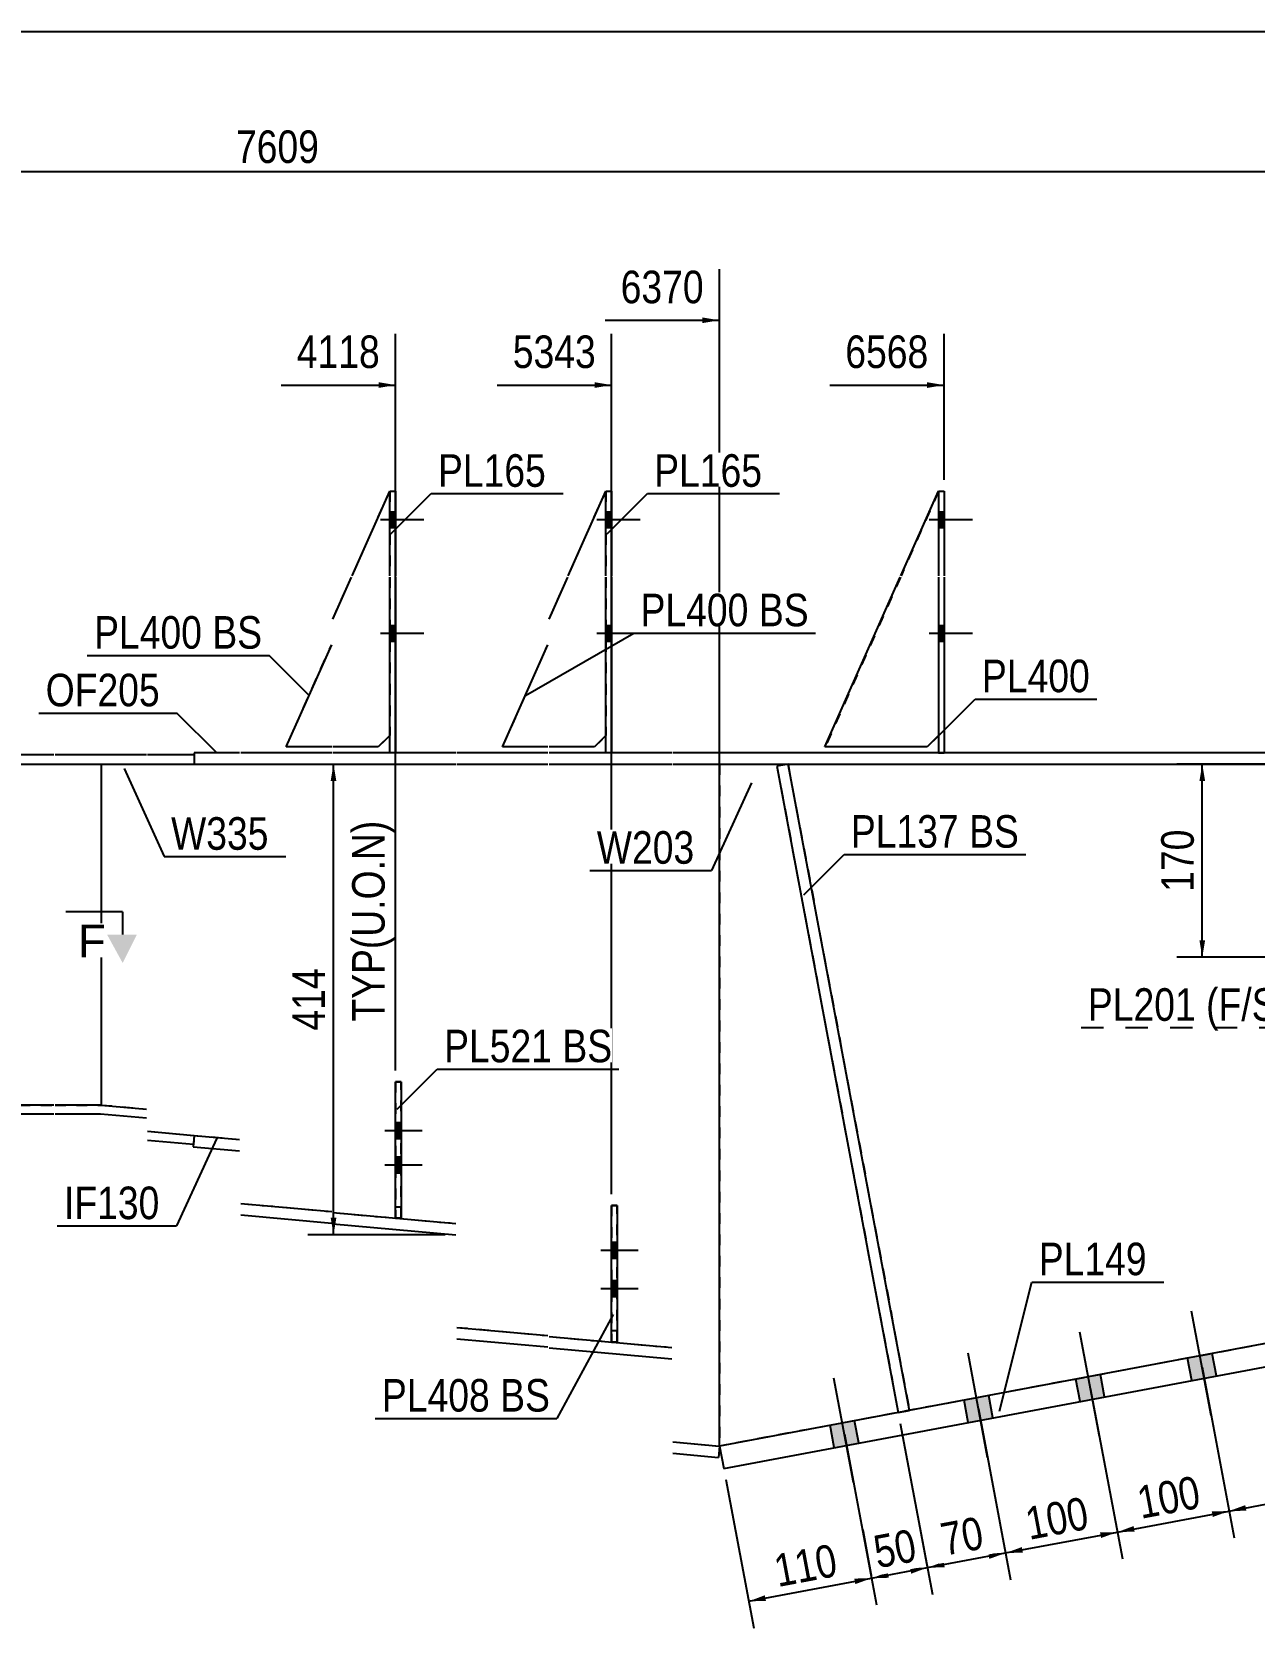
# Model space of a CAD drawing. Header units: millimetres. Extents: x -37 to 366, y -198 to 79.
# Drawn here: x 135.2 to 242.7, y -61 to 79.4 of the extents above; entities that cross this region are included whole.
import ezdxf

# ---------------------------------------------------------------- set-up
doc = ezdxf.new("R2010")
doc.units = ezdxf.units.MM
doc.linetypes.add('DXK_LINE_DOT1', pattern=[1.8814, 0.9407, -0.9407])
doc.linetypes.add('DXK_LINE_DOT2', pattern=[3.9198, 1.9599, -1.9599])
doc.styles.add('Arial', font='ARIAL.TTF', dxfattribs={"height": 0.2})
doc.styles.add('Arial Narrow', font='ARIALN.TTF', dxfattribs={"height": 0.2})

# ---------------------------------------------------------------- blocks, each defined once
blk = doc.blocks.new('Unknown-627304278-1201')
at = {"color": 5, "linetype": 'Continuous'}
blk.add_line((365.52, 79.41), (-34.48, 79.41), dxfattribs=at)
blk = doc.blocks.new('Part-627304278-1640 - 1575')
at = {"color": 7, "linetype": 'DXK_LINE_DOT1'}
for p, q in [((167.15, -12.95), (167.15, -24.95)), ((167.65, -12.95), (167.15, -12.95)), ((167.65, -24.95), (167.65, -12.95)), ((167.15, -23.95), (167.65, -23.95)), ((167.15, -24.95), (167.65, -24.95))]:
    blk.add_line(p, q, dxfattribs=at)
blk = doc.blocks.new('Part-627304278-1706 - 1575')
at = {"color": 7, "linetype": 'DXK_LINE_DOT1'}
for p, q in [((186.15, -23.85), (186.15, -35.85)), ((186.65, -23.85), (186.15, -23.85)), ((186.65, -35.85), (186.65, -23.85)), ((186.15, -34.85), (186.65, -34.85)), ((186.15, -35.85), (186.65, -35.85))]:
    blk.add_line(p, q, dxfattribs=at)
blk = doc.blocks.new('Part-627304278-1618 - 1575')
at = {"color": 7, "linetype": 'DXK_LINE_DOT1'}
for p, q in [((182.34, 31.55), (185.65, 39)), ((185.65, 39), (185.65, 31.55)), ((180.65, 27.75), (182.3, 31.45)), ((185.65, 31.45), (185.65, 17.5)), ((176.55, 16.5), (180.55, 25.5)), ((185.65, 17.5), (184.65, 16.5)), ((180.55, 16.5), (176.55, 16.5)), ((184.65, 16.5), (180.65, 16.5))]:
    blk.add_line(p, q, dxfattribs=at)
blk = doc.blocks.new('Part-627304278-1662 - 1575')
at = {"color": 2, "linetype": 'Continuous'}
for p, q in [((167.15, -24.95), (167.15, -12.95)), ((167.15, -12.95), (167.65, -12.95)), ((167.65, -12.95), (167.65, -24.95)), ((167.65, -24.95), (167.15, -24.95))]:
    blk.add_line(p, q, dxfattribs=at)
blk = doc.blocks.new('Part-627304278-1684 - 1575')
at = {"color": 2, "linetype": 'Continuous'}
for p, q in [((163.32, 31.55), (166.63, 39)), ((161.63, 27.75), (163.27, 31.45)), ((157.53, 16.5), (161.53, 25.5)), ((166.63, 17.5), (165.63, 16.5)), ((161.53, 16.5), (157.53, 16.5)), ((165.63, 16.5), (161.63, 16.5))]:
    blk.add_line(p, q, dxfattribs=at)
at = {"color": 7, "linetype": 'DXK_LINE_DOT1'}
for p, q in [((166.63, 39), (166.63, 31.55)), ((166.63, 31.45), (166.63, 17.5))]:
    blk.add_line(p, q, dxfattribs=at)
blk = doc.blocks.new('Bolt-627304278-2189 - 1575')
at = {"color": 3, "linetype": 'DXK_LINE_DOT2'}
for p, q in [((185.2, -27.76), (188.5, -27.76)), ((186.15, -27.06), (186.65, -27.06)), ((186.15, -28.46), (186.65, -28.46)), ((186.15, -30.45), (186.65, -30.45)), ((185.2, -31.15), (188.5, -31.15)), ((186.15, -31.85), (186.65, -31.85))]:
    blk.add_line(p, q, dxfattribs=at)
blk = doc.blocks.new('Part-627304278-1751 - 1575')
at = {"color": 7, "linetype": 'DXK_LINE_DOT1'}
for p, q in [((214.92, 39), (211.61, 31.55)), ((214.92, 39), (214.92, 31.55)), ((211.57, 31.45), (204.92, 16.5)), ((214.92, 31.45), (214.92, 17.5)), ((214.92, 17.5), (214.9, 17.48)), ((213.9, 16.5), (204.92, 16.5))]:
    blk.add_line(p, q, dxfattribs=at)
at = {"color": 2, "linetype": 'Continuous'}
for p, q in [((214.9, 17.48), (213.92, 16.5)), ((213.92, 16.5), (213.9, 16.5))]:
    blk.add_line(p, q, dxfattribs=at)
blk = doc.blocks.new('Part-627304278-1783 - 1575')
at = {"color": 2, "linetype": 'Continuous'}
for p, q in [((186.15, -35.85), (186.15, -23.85)), ((186.15, -23.85), (186.65, -23.85)), ((186.65, -23.85), (186.65, -35.85)), ((186.65, -35.85), (186.15, -35.85))]:
    blk.add_line(p, q, dxfattribs=at)
blk = doc.blocks.new('Part-627304278-1896 - 1575')
at = {"color": 2, "linetype": 'Continuous'}
blk.add_line((195.64, -45), (195.64, 15), dxfattribs=at)
at = {"color": 7, "linetype": 'DXK_LINE_DOT1'}
for p, q in [((195.64, 15), (266.49, 15)), ((266.59, 15), (290.5, 15)), ((290.5, 15), (298.06, -25.25)), ((298.06, -25.25), (266.59, -31.16)), ((266.49, -31.7), (195.64, -45))]:
    blk.add_line(p, q, dxfattribs=at)
blk = doc.blocks.new('Part-627304278-1793 - 1575')
at = {"color": 2, "linetype": 'Continuous'}
for p, q in [((182.34, 31.55), (185.65, 39)), ((180.65, 27.75), (182.3, 31.45)), ((176.55, 16.5), (180.55, 25.5)), ((185.65, 17.5), (184.65, 16.5)), ((180.55, 16.5), (176.55, 16.5)), ((184.65, 16.5), (180.65, 16.5))]:
    blk.add_line(p, q, dxfattribs=at)
blk = doc.blocks.new('Part-627304278-1803 - 1575')
at = {"color": 2, "linetype": 'Continuous'}
for p, q in [((5.5, 15.8), (0, 15.8)), ((13.6, 15.8), (5.6, 15.8)), ((21.7, 15.8), (13.7, 15.8)), ((26.8, 15.8), (21.8, 15.8)), ((32.35, 15.8), (27.3, 15.8)), ((40.45, 15.8), (32.45, 15.8)), ((45.55, 15.8), (40.55, 15.8)), ((69.15, 15.8), (46.05, 15.8)), ((95.25, 15.8), (69.25, 15.8)), ((118.35, 15.8), (95.35, 15.8)), ((126.45, 15.8), (118.45, 15.8)), ((131.55, 15.8), (126.55, 15.8)), ((137.1, 15.8), (132.05, 15.8)), ((145.24, 15.8), (137.2, 15.8)), ((149.43, 15.8), (145.34, 15.8)), ((149.43, 15.8), (149.43, 15)), ((0, 15), (5.5, 15)), ((5.6, 15), (13.6, 15)), ((13.7, 15), (21.7, 15)), ((21.8, 15), (32.35, 15)), ((32.45, 15), (40.45, 15)), ((40.55, 15), (69.15, 15)), ((69.25, 15), (95.25, 15)), ((95.35, 15), (118.35, 15)), ((118.45, 15), (126.45, 15)), ((126.55, 15), (137.1, 15)), ((137.2, 15), (145.24, 15)), ((145.34, 15), (149.43, 15))]:
    blk.add_line(p, q, dxfattribs=at)
at = {"color": 7, "linetype": 'DXK_LINE_DOT1'}
for p, q in [((0, 15.8), (0, 15)), ((27.3, 15.8), (26.8, 15.8)), ((46.05, 15.8), (45.55, 15.8)), ((132.05, 15.8), (131.55, 15.8))]:
    blk.add_line(p, q, dxfattribs=at)
blk = doc.blocks.new('Part-627304278-1808 - 1575')
at = {"color": 2, "linetype": 'Continuous'}
for p, q in [((5.5, -15), (0, -15)), ((13.6, -15), (5.6, -15)), ((21.7, -15), (13.7, -15)), ((32.35, -15), (21.8, -15)), ((40.45, -15), (32.45, -15)), ((46.08, -15), (40.55, -15)), ((69.15, -15), (46.58, -15)), ((95.25, -15), (69.25, -15)), ((118.35, -15), (95.35, -15)), ((126.45, -15), (118.45, -15)), ((137.1, -15), (126.55, -15)), ((141.24, -15), (137.2, -15)), ((141.24, -15), (145.24, -15.36)), ((5.5, -15.8), (0, -15.8)), ((13.6, -15.8), (5.6, -15.8)), ((21.7, -15.8), (13.7, -15.8)), ((32.35, -15.8), (21.8, -15.8)), ((40.45, -15.8), (32.45, -15.8)), ((69.15, -15.8), (40.55, -15.8)), ((95.25, -15.8), (69.25, -15.8)), ((118.35, -15.8), (95.35, -15.8)), ((126.45, -15.8), (118.45, -15.8)), ((137.1, -15.8), (126.55, -15.8)), ((141.2, -15.8), (137.2, -15.8)), ((145.24, -16.16), (141.2, -15.8)), ((145.34, -17.31), (149.43, -17.67)), ((149.36, -18.47), (145.34, -18.11)), ((149.43, -17.67), (149.36, -18.47))]:
    blk.add_line(p, q, dxfattribs=at)
at = {"color": 7, "linetype": 'DXK_LINE_DOT1'}
blk.add_line((0, -15.8), (0, -15), dxfattribs=at)
blk = doc.blocks.new('Part-627304278-1852 - 1575')
at = {"color": 2, "linetype": 'Continuous'}
for p, q in [((149.43, 16), (149.43, 15)), ((153.43, 16), (149.43, 16)), ((161.53, 16), (153.53, 16)), ((166.63, 16), (161.63, 16)), ((172.45, 16), (167.13, 16)), ((180.55, 16), (172.55, 16)), ((185.65, 16), (180.65, 16)), ((191.45, 16), (186.15, 16)), ((214.9, 16), (191.55, 16)), ((266.49, 16), (215.4, 16)), ((282.06, 16), (266.59, 16)), ((307.95, 16), (282.56, 16)), ((312.7, 16), (308.45, 16)), ((312.7, 16), (312.7, 15)), ((149.43, 15), (153.43, 15)), ((153.53, 15), (161.53, 15)), ((161.63, 15), (172.45, 15)), ((172.55, 15), (180.55, 15)), ((180.65, 15), (191.45, 15)), ((191.55, 15), (266.49, 15)), ((266.59, 15), (290.5, 15)), ((312.7, 15), (293.04, 15))]:
    blk.add_line(p, q, dxfattribs=at)
at = {"color": 7, "linetype": 'DXK_LINE_DOT1'}
for p, q in [((167.13, 16), (166.63, 16)), ((186.15, 16), (185.65, 16)), ((215.4, 16), (214.9, 16)), ((282.56, 16), (282.06, 16)), ((308.45, 16), (307.95, 16)), ((293.04, 15), (290.5, 15))]:
    blk.add_line(p, q, dxfattribs=at)
blk = doc.blocks.new('Part-627304278-2171 - 1575')
at = {"color": 7, "linetype": 'DXK_LINE_DOT1'}
for p, q in [((163.32, 31.55), (166.63, 39)), ((161.63, 27.75), (163.27, 31.45)), ((157.53, 16.5), (161.53, 25.5)), ((166.63, 17.5), (165.63, 16.5)), ((161.53, 16.5), (157.53, 16.5)), ((165.63, 16.5), (161.63, 16.5))]:
    blk.add_line(p, q, dxfattribs=at)
blk = doc.blocks.new('Part-627304278-2107 - 1575')
at = {"color": 2, "linetype": 'Continuous'}
for p, q in [((166.63, 31.55), (166.63, 39)), ((166.63, 39), (167.13, 39)), ((167.13, 39), (167.13, 31.55)), ((166.63, 16), (166.63, 31.45)), ((167.13, 31.45), (167.13, 16)), ((167.13, 16), (166.63, 16))]:
    blk.add_line(p, q, dxfattribs=at)
blk = doc.blocks.new('Part-627304278-1874 - 1575')
at = {"color": 2, "linetype": 'Continuous'}
blk.add_line((141.24, 15), (141.24, -15), dxfattribs=at)
at = {"color": 7, "linetype": 'DXK_LINE_DOT1'}
for p, q in [((141.24, 15), (145.24, 15)), ((145.34, 15), (153.43, 15)), ((153.53, 15), (161.53, 15)), ((161.63, 15), (172.45, 15)), ((172.55, 15), (180.55, 15)), ((180.65, 15), (191.45, 15)), ((191.55, 15), (195.64, 15)), ((195.64, 15), (195.64, -45)), ((141.24, -15), (145.24, -15.36)), ((145.34, -17.31), (153.43, -18.03)), ((153.53, -23.66), (161.53, -24.37)), ((161.63, -24.46), (172.45, -25.42)), ((172.55, -34.56), (180.55, -35.28)), ((180.65, -35.37), (191.45, -36.33)), ((191.55, -44.64), (195.64, -45))]:
    blk.add_line(p, q, dxfattribs=at)
blk = doc.blocks.new('Part-627304278-1918 - 1575')
at = {"color": 2, "linetype": 'Continuous'}
for p, q in [((149.43, -17.67), (149.34, -18.67)), ((149.43, -17.67), (153.43, -18.03)), ((149.34, -18.67), (153.43, -19.03)), ((153.53, -23.66), (161.53, -24.37)), ((153.53, -24.66), (161.53, -25.38)), ((161.63, -24.46), (172.45, -25.42)), ((161.63, -25.46), (172.45, -26.43)), ((172.55, -34.56), (180.55, -35.28)), ((172.55, -35.57), (180.55, -36.28)), ((180.65, -35.37), (191.45, -36.33)), ((180.65, -36.37), (191.45, -37.33)), ((191.55, -44.64), (195.64, -45)), ((191.55, -45.64), (195.55, -46)), ((195.64, -45), (195.55, -46))]:
    blk.add_line(p, q, dxfattribs=at)
blk = doc.blocks.new('Part-627304278-1962 - 1575')
at = {"color": 2, "linetype": 'Continuous'}
for p, q in [((201.67, 15), (200.69, 14.82)), ((200.69, 14.82), (211.37, -42.05)), ((212.35, -41.86), (201.67, 15)), ((211.37, -42.05), (212.35, -41.86))]:
    blk.add_line(p, q, dxfattribs=at)
blk = doc.blocks.new('Part-627304278-1984 - 1575')
at = {"color": 7, "linetype": 'DXK_LINE_DOT1'}
for p, q in [((201.67, 15), (200.69, 14.82)), ((200.69, 14.82), (211.37, -42.05)), ((201.67, 15), (212.35, -41.86))]:
    blk.add_line(p, q, dxfattribs=at)
blk = doc.blocks.new('Part-627304278-2087 - 1575')
at = {"color": 2, "linetype": 'Continuous'}
for p, q in [((185.65, 31.55), (185.65, 39)), ((185.65, 39), (186.15, 39)), ((186.15, 39), (186.15, 31.55)), ((185.65, 16), (185.65, 31.45)), ((186.15, 31.45), (186.15, 16)), ((186.15, 16), (185.65, 16))]:
    blk.add_line(p, q, dxfattribs=at)
blk = doc.blocks.new('Part-627304278-2028 - 1575')
at = {"color": 2, "linetype": 'Continuous'}
for p, q in [((314.77, -22.11), (266.59, -31.16)), ((315.14, -24.08), (314.77, -22.11)), ((266.59, -33.2), (315.14, -24.08)), ((266.49, -31.7), (195.64, -45)), ((196.01, -46.97), (266.49, -33.73)), ((195.64, -45), (196.01, -46.97))]:
    blk.add_line(p, q, dxfattribs=at)
blk = doc.blocks.new('Bolt-627304278-2178 - 1575')
at = {"linetype": 'Continuous'}
for points in [[(305.04, -23.94), (302.87, -24.35), (303.24, -26.31), (305.41, -25.91)], [(305.04, -23.94), (302.87, -24.35), (303.24, -26.31), (305.41, -25.91)], [(293.24, -26.15), (291.08, -26.56), (291.45, -28.53), (293.61, -28.12)], [(293.24, -26.15), (291.08, -26.56), (291.45, -28.53), (293.61, -28.12)], [(283.41, -28), (281.25, -28.41), (281.62, -30.37), (283.78, -29.97)], [(283.41, -28), (281.25, -28.41), (281.62, -30.37), (283.78, -29.97)], [(273.59, -29.85), (271.42, -30.25), (271.79, -32.22), (273.96, -31.81)], [(273.59, -29.85), (271.42, -30.25), (271.79, -32.22), (273.96, -31.81)], [(257.66, -33.35), (255.49, -33.76), (255.86, -35.73), (258.03, -35.32)], [(257.66, -33.35), (255.49, -33.76), (255.86, -35.73), (258.03, -35.32)], [(238.98, -36.86), (236.82, -37.27), (237.19, -39.23), (239.35, -38.83)], [(238.98, -36.86), (236.82, -37.27), (237.19, -39.23), (239.35, -38.83)], [(229.15, -38.71), (226.99, -39.11), (227.36, -41.08), (229.52, -40.67)], [(229.15, -38.71), (226.99, -39.11), (227.36, -41.08), (229.52, -40.67)], [(219.33, -40.55), (217.16, -40.96), (217.53, -42.92), (219.7, -42.52)], [(219.33, -40.55), (217.16, -40.96), (217.53, -42.92), (219.7, -42.52)], [(207.53, -42.77), (205.37, -43.17), (205.74, -45.14), (207.9, -44.73)], [(207.53, -42.77), (205.37, -43.17), (205.74, -45.14), (207.9, -44.73)]]:
    blk.add_hatch(color=3, dxfattribs=at).paths.add_polyline_path(points)
at = {"color": 3, "linetype": 'Continuous'}
for p, q in [((304.94, -29.39), (303.22, -20.21)), ((304.94, -29.39), (303.22, -20.21)), ((293.15, -31.61), (291.42, -22.43)), ((293.15, -31.61), (291.42, -22.43)), ((283.32, -33.45), (281.59, -24.27)), ((283.32, -33.45), (281.59, -24.27)), ((303.24, -26.31), (302.87, -24.35)), ((303.24, -26.31), (302.87, -24.35)), ((305.41, -25.91), (305.04, -23.94)), ((305.41, -25.91), (305.04, -23.94)), ((273.49, -35.3), (271.77, -26.12)), ((273.49, -35.3), (271.77, -26.12)), ((291.45, -28.53), (291.08, -26.56)), ((291.45, -28.53), (291.08, -26.56)), ((293.61, -28.12), (293.24, -26.15)), ((293.61, -28.12), (293.24, -26.15)), ((283.78, -29.97), (283.41, -28)), ((283.78, -29.97), (283.41, -28)), ((281.62, -30.37), (281.25, -28.41)), ((281.62, -30.37), (281.25, -28.41)), ((257.56, -38.8), (255.84, -29.63)), ((257.56, -38.8), (255.84, -29.63)), ((271.79, -32.22), (271.42, -30.25)), ((271.79, -32.22), (271.42, -30.25)), ((273.96, -31.81), (273.59, -29.85)), ((273.96, -31.81), (273.59, -29.85)), ((238.89, -42.31), (237.16, -33.13)), ((238.89, -42.31), (237.16, -33.13)), ((258.03, -35.32), (257.66, -33.35)), ((258.03, -35.32), (257.66, -33.35)), ((229.06, -44.16), (227.34, -34.98)), ((229.06, -44.16), (227.34, -34.98)), ((255.86, -35.73), (255.49, -33.76)), ((255.86, -35.73), (255.49, -33.76)), ((219.23, -46), (217.51, -36.82)), ((219.23, -46), (217.51, -36.82)), ((237.19, -39.23), (236.82, -37.27)), ((237.19, -39.23), (236.82, -37.27)), ((239.35, -38.83), (238.98, -36.86)), ((239.35, -38.83), (238.98, -36.86)), ((207.44, -48.22), (205.71, -39.04)), ((207.44, -48.22), (205.71, -39.04)), ((227.36, -41.08), (226.99, -39.11)), ((227.36, -41.08), (226.99, -39.11)), ((229.52, -40.67), (229.15, -38.71)), ((229.52, -40.67), (229.15, -38.71)), ((219.7, -42.52), (219.33, -40.55)), ((219.7, -42.52), (219.33, -40.55)), ((217.53, -42.92), (217.16, -40.96)), ((217.53, -42.92), (217.16, -40.96)), ((205.74, -45.14), (205.37, -43.17)), ((205.74, -45.14), (205.37, -43.17)), ((207.9, -44.73), (207.53, -42.77)), ((207.9, -44.73), (207.53, -42.77))]:
    blk.add_line(p, q, dxfattribs=at)
blk = doc.blocks.new('Part-627304278-2072 - 1575')
at = {"color": 2, "linetype": 'Continuous'}
for p, q in [((214.9, 39), (214.9, 31.55)), ((214.9, 39), (215.4, 39)), ((215.4, 39), (215.4, 31.55)), ((214.9, 31.45), (214.9, 16)), ((215.4, 31.45), (215.4, 16)), ((214.9, 16), (215.4, 16))]:
    blk.add_line(p, q, dxfattribs=at)
blk = doc.blocks.new('Part-627304278-2176 - 1575')
at = {"color": 7, "linetype": 'DXK_LINE_DOT1'}
for p, q in [((0, 15), (0, -15)), ((0, 15), (5.5, 15)), ((5.6, 15), (13.6, 15)), ((13.7, 15), (21.7, 15)), ((21.8, 15), (32.35, 15)), ((32.45, 15), (40.45, 15)), ((40.55, 15), (69.15, 15)), ((69.25, 15), (95.25, 15)), ((95.35, 15), (118.35, 15)), ((118.45, 15), (126.45, 15)), ((126.55, 15), (137.1, 15)), ((137.2, 15), (141.24, 15)), ((141.24, 15), (141.24, -15)), ((0, -15), (5.5, -15)), ((5.6, -15), (13.6, -15)), ((13.7, -15), (21.7, -15)), ((21.8, -15), (32.35, -15)), ((32.45, -15), (40.45, -15)), ((40.55, -15), (46.08, -15)), ((46.58, -15), (69.15, -15)), ((69.25, -15), (95.25, -15)), ((95.35, -15), (118.35, -15)), ((118.45, -15), (126.45, -15)), ((126.55, -15), (137.1, -15)), ((137.2, -15), (141.24, -15))]:
    blk.add_line(p, q, dxfattribs=at)
blk = doc.blocks.new('Part-627304278-2112 - 1575')
at = {"color": 2, "linetype": 'Continuous'}
for p, q in [((211.59, 31.55), (214.9, 39)), ((204.9, 16.5), (211.54, 31.45)), ((214.9, 17.5), (213.9, 16.5)), ((213.9, 16.5), (204.9, 16.5))]:
    blk.add_line(p, q, dxfattribs=at)
at = {"color": 7, "linetype": 'DXK_LINE_DOT1'}
for p, q in [((214.9, 39), (214.9, 31.55)), ((214.9, 31.45), (214.9, 17.5))]:
    blk.add_line(p, q, dxfattribs=at)
blk = doc.blocks.new('Bolt-627304278-2186 - 1575')
at = {"color": 3, "linetype": 'DXK_LINE_DOT2'}
for p, q in [((167.15, -16.55), (167.65, -16.55)), ((166.2, -17.25), (169.5, -17.25)), ((167.15, -17.95), (167.65, -17.95)), ((167.15, -19.55), (167.65, -19.55)), ((166.2, -20.25), (169.5, -20.25)), ((167.15, -20.95), (167.65, -20.95))]:
    blk.add_line(p, q, dxfattribs=at)
blk = doc.blocks.new('Bolt-627304278-2187 - 1575')
at = {"linetype": 'Continuous'}
for points in [[(167.15, -16.55), (167.15, -17.95), (167.65, -17.95), (167.65, -16.55)], [(167.15, -19.55), (167.15, -20.95), (167.65, -20.95), (167.65, -19.55)]]:
    blk.add_hatch(color=3, dxfattribs=at).paths.add_polyline_path(points)
at = {"color": 3, "linetype": 'Continuous'}
for p, q in [((167.15, -16.55), (167.65, -16.55)), ((166.2, -17.25), (169.5, -17.25)), ((167.15, -17.95), (167.65, -17.95)), ((167.15, -19.55), (167.65, -19.55)), ((166.2, -20.25), (169.5, -20.25)), ((167.15, -20.95), (167.65, -20.95))]:
    blk.add_line(p, q, dxfattribs=at)
blk = doc.blocks.new('Bolt-627304278-2196 - 1575')
at = {"linetype": 'Continuous'}
for points in [[(186.15, -27.06), (186.15, -28.46), (186.65, -28.46), (186.65, -27.06)], [(186.15, -30.45), (186.15, -31.85), (186.65, -31.85), (186.65, -30.45)]]:
    blk.add_hatch(color=3, dxfattribs=at).paths.add_polyline_path(points)
at = {"color": 3, "linetype": 'Continuous'}
for p, q in [((185.2, -27.76), (188.5, -27.76)), ((186.15, -27.06), (186.65, -27.06)), ((186.15, -28.46), (186.65, -28.46)), ((186.15, -30.45), (186.65, -30.45)), ((185.2, -31.15), (188.5, -31.15)), ((186.15, -31.85), (186.65, -31.85))]:
    blk.add_line(p, q, dxfattribs=at)
blk = doc.blocks.new('Bolt-627304278-2199 - 1575')
at = {"linetype": 'Continuous'}
for points in [[(215.4, 35.8), (215.4, 37.2), (214.9, 37.2), (214.9, 35.8)], [(215.4, 35.8), (215.4, 37.2), (214.9, 37.2), (214.9, 35.8)], [(215.4, 35.8), (215.4, 37.2), (214.9, 37.2), (214.9, 35.8)], [(215.4, 25.8), (215.4, 27.2), (214.9, 27.2), (214.9, 25.8)], [(215.4, 25.8), (215.4, 27.2), (214.9, 27.2), (214.9, 25.8)], [(215.4, 25.8), (215.4, 27.2), (214.9, 27.2), (214.9, 25.8)]]:
    blk.add_hatch(color=3, dxfattribs=at).paths.add_polyline_path(points)
at = {"color": 3, "linetype": 'Continuous'}
for p, q in [((214.9, 37.2), (215.4, 37.2)), ((214.9, 37.2), (215.4, 37.2)), ((214.9, 37.2), (215.4, 37.2)), ((214.1, 36.5), (217.9, 36.5)), ((214.1, 36.5), (217.9, 36.5)), ((214.1, 36.5), (217.9, 36.5)), ((214.9, 35.8), (215.4, 35.8)), ((214.9, 35.8), (215.4, 35.8)), ((214.9, 35.8), (215.4, 35.8)), ((214.9, 27.2), (215.4, 27.2)), ((214.9, 27.2), (215.4, 27.2)), ((214.9, 27.2), (215.4, 27.2)), ((214.1, 26.5), (217.9, 26.5)), ((214.1, 26.5), (217.9, 26.5)), ((214.1, 26.5), (217.9, 26.5)), ((214.9, 25.8), (215.4, 25.8)), ((214.9, 25.8), (215.4, 25.8)), ((214.9, 25.8), (215.4, 25.8))]:
    blk.add_line(p, q, dxfattribs=at)
blk = doc.blocks.new('Bolt-627304278-2200 - 1575')
at = {"linetype": 'Continuous'}
for points in [[(167.13, 35.8), (167.13, 37.2), (166.63, 37.2), (166.63, 35.8)], [(167.13, 35.8), (167.13, 37.2), (166.63, 37.2), (166.63, 35.8)], [(167.13, 35.8), (167.13, 37.2), (166.63, 37.2), (166.63, 35.8)], [(167.13, 25.8), (167.13, 27.2), (166.63, 27.2), (166.63, 25.8)], [(167.13, 25.8), (167.13, 27.2), (166.63, 27.2), (166.63, 25.8)], [(167.13, 25.8), (167.13, 27.2), (166.63, 27.2), (166.63, 25.8)]]:
    blk.add_hatch(color=3, dxfattribs=at).paths.add_polyline_path(points)
at = {"color": 3, "linetype": 'Continuous'}
for p, q in [((166.63, 37.2), (167.13, 37.2)), ((166.63, 37.2), (167.13, 37.2)), ((166.63, 37.2), (167.13, 37.2)), ((165.83, 36.5), (169.63, 36.5)), ((165.83, 36.5), (169.63, 36.5)), ((165.83, 36.5), (169.63, 36.5)), ((166.63, 35.8), (167.13, 35.8)), ((166.63, 35.8), (167.13, 35.8)), ((166.63, 35.8), (167.13, 35.8)), ((166.63, 27.2), (167.13, 27.2)), ((166.63, 27.2), (167.13, 27.2)), ((166.63, 27.2), (167.13, 27.2)), ((165.83, 26.5), (169.63, 26.5)), ((165.83, 26.5), (169.63, 26.5)), ((165.83, 26.5), (169.63, 26.5)), ((166.63, 25.8), (167.13, 25.8)), ((166.63, 25.8), (167.13, 25.8)), ((166.63, 25.8), (167.13, 25.8))]:
    blk.add_line(p, q, dxfattribs=at)
blk = doc.blocks.new('Bolt-627304278-2204 - 1575')
at = {"linetype": 'Continuous'}
for points in [[(186.15, 35.8), (186.15, 37.2), (185.65, 37.2), (185.65, 35.8)], [(186.15, 35.8), (186.15, 37.2), (185.65, 37.2), (185.65, 35.8)], [(186.15, 35.8), (186.15, 37.2), (185.65, 37.2), (185.65, 35.8)], [(186.15, 25.8), (186.15, 27.2), (185.65, 27.2), (185.65, 25.8)], [(186.15, 25.8), (186.15, 27.2), (185.65, 27.2), (185.65, 25.8)], [(186.15, 25.8), (186.15, 27.2), (185.65, 27.2), (185.65, 25.8)]]:
    blk.add_hatch(color=3, dxfattribs=at).paths.add_polyline_path(points)
at = {"color": 3, "linetype": 'Continuous'}
for p, q in [((185.65, 37.2), (186.15, 37.2)), ((185.65, 37.2), (186.15, 37.2)), ((185.65, 37.2), (186.15, 37.2)), ((184.85, 36.5), (188.65, 36.5)), ((184.85, 36.5), (188.65, 36.5)), ((184.85, 36.5), (188.65, 36.5)), ((185.65, 35.8), (186.15, 35.8)), ((185.65, 35.8), (186.15, 35.8)), ((185.65, 35.8), (186.15, 35.8)), ((185.65, 27.2), (186.15, 27.2)), ((185.65, 27.2), (186.15, 27.2)), ((185.65, 27.2), (186.15, 27.2)), ((184.85, 26.5), (188.65, 26.5)), ((184.85, 26.5), (188.65, 26.5)), ((184.85, 26.5), (188.65, 26.5)), ((185.65, 25.8), (186.15, 25.8)), ((185.65, 25.8), (186.15, 25.8)), ((185.65, 25.8), (186.15, 25.8))]:
    blk.add_line(p, q, dxfattribs=at)
blk = doc.blocks.new('StraightDimension-627304278-12352 - 1575')
at = {"linetype": 'Continuous'}
blk.add_hatch(color=7, dxfattribs=at).paths.add_polyline_path([(165.65, 48.59), (167.15, 48.34), (165.65, 48.09)])
at = {"color": 7, "linetype": 'Continuous'}
for p, q in [((167.15, -11.95), (167.15, 52.84)), ((157.09, 48.34), (167.15, 48.34))]:
    blk.add_line(p, q, dxfattribs=at)
at = {"color": 0}
blk.add_wipeout([(166.38, 49.24), (166.38, 53.44), (157.86, 53.44), (157.86, 49.24)], dxfattribs=at)
at = {"color": 3, "style": 'Arial Narrow'}
blk.add_text('4118', height=2.863, dxfattribs=at).set_placement((158.46, 49.84))
blk = doc.blocks.new('StraightDimension-627304278-11081 - 1575')
at = {"linetype": 'Continuous'}
for points in [[(237.86, 13.5), (238.11, 15), (238.36, 13.5)], [(238.36, -0.5), (238.11, -2), (237.86, -0.5)]]:
    blk.add_hatch(color=7, dxfattribs=at).paths.add_polyline_path(points)
at = {"color": 7, "linetype": 'Continuous'}
for p, q in [((256.19, 15), (235.86, 15)), ((238.11, -2), (238.11, 15)), ((256.19, -2), (235.86, -2))]:
    blk.add_line(p, q, dxfattribs=at)
at = {"color": 0}
blk.add_wipeout([(237.96, 9.84), (233.76, 9.84), (233.76, 3.16), (237.96, 3.16)], dxfattribs=at)
at = {"color": 3, "style": 'Arial Narrow'}
blk.add_text('170', height=2.863, rotation=90.0002, dxfattribs=at).set_placement((237.36, 3.76))
blk = doc.blocks.new('StraightDimension-627304278-8441 - 1575')
at = {"linetype": 'Continuous'}
for points in [[(210.54, -56.59), (209.02, -56.63), (210.44, -56.1)], [(212.41, -55.73), (213.93, -55.7), (212.5, -56.23)]]:
    blk.add_hatch(color=7, dxfattribs=at).paths.add_polyline_path(points)
at = {"color": 7, "linetype": 'Continuous'}
for p, q in [((211.55, -43.03), (214.37, -58.06)), ((206.64, -43.95), (209.46, -58.98)), ((209.02, -56.63), (213.93, -55.7))]:
    blk.add_line(p, q, dxfattribs=at)
at = {"color": 0}
blk.add_wipeout([(213.83, -55.57), (213.06, -51.44), (208.28, -52.34), (209.06, -56.47)], dxfattribs=at)
at = {"color": 3, "style": 'Arial Narrow'}
blk.add_text('50', height=2.863, rotation=10.6341, dxfattribs=at).set_placement((209.54, -55.76))
blk = doc.blocks.new('StraightDimension-627304278-12351 - 1575')
at = {"linetype": 'Continuous'}
blk.add_hatch(color=7, dxfattribs=at).paths.add_polyline_path([(184.65, 48.59), (186.15, 48.34), (184.65, 48.09)])
at = {"color": 7, "linetype": 'Continuous'}
for p, q in [((186.15, -22.85), (186.15, 52.84)), ((176.09, 48.34), (186.15, 48.34))]:
    blk.add_line(p, q, dxfattribs=at)
at = {"color": 0}
blk.add_wipeout([(185.38, 49.24), (185.38, 53.44), (176.86, 53.44), (176.86, 49.24)], dxfattribs=at)
at = {"color": 3, "style": 'Arial Narrow'}
blk.add_text('5343', height=2.863, dxfattribs=at).set_placement((177.46, 49.84))
blk = doc.blocks.new('StraightDimension-627304278-8438 - 1575')
at = {"linetype": 'Continuous'}
for points in [[(238.95, -50.75), (240.47, -50.72), (239.04, -51.24)], [(232.16, -52.53), (230.64, -52.57), (232.07, -52.04)]]:
    blk.add_hatch(color=7, dxfattribs=at).paths.add_polyline_path(points)
at = {"color": 7, "linetype": 'Continuous'}
for p, q in [((238.09, -38.05), (240.91, -53.08)), ((228.26, -39.89), (231.08, -54.92)), ((230.64, -52.57), (240.47, -50.72))]:
    blk.add_line(p, q, dxfattribs=at)
at = {"color": 0}
blk.add_wipeout([(238.81, -50.88), (238.03, -46.75), (231.47, -47.98), (232.24, -52.11)], dxfattribs=at)
at = {"color": 3, "style": 'Arial Narrow'}
blk.add_text('100', height=2.863, rotation=10.6341, dxfattribs=at).set_placement((232.72, -51.41))
blk = doc.blocks.new('StraightDimension-627304278-2501 - 1575')
at = {"linetype": 'Continuous'}
for points in [[(161.44, 13.5), (161.69, 15), (161.94, 13.5)], [(161.94, -24.92), (161.69, -26.42), (161.44, -24.92)]]:
    blk.add_hatch(color=7, dxfattribs=at).paths.add_polyline_path(points)
at = {"color": 7, "linetype": 'Continuous'}
for p, q in [((33.45, 15), (164.09, 15)), ((161.69, -26.42), (161.69, 15)), ((171.5, -26.42), (159.44, -26.42))]:
    blk.add_line(p, q, dxfattribs=at)
at = {"color": 0, "linetype": 'Continuous'}
blk.add_wipeout([(166.79, 10.65), (162.59, 10.65), (162.59, -8.26), (166.79, -8.26)], dxfattribs=at)
at = {"color": 3, "linetype": 'Continuous', "style": 'Arial Narrow'}
blk.add_text('TYP(U.O.N)', height=2.863, rotation=90.0002, dxfattribs=at).set_placement((166.19, -7.66))
at = {"color": 0}
blk.add_wipeout([(161.54, -2.37), (157.34, -2.37), (157.34, -9.05), (161.54, -9.05)], dxfattribs=at)
at = {"color": 3, "style": 'Arial Narrow'}
blk.add_text('414', height=2.863, rotation=90.0002, dxfattribs=at).set_placement((160.94, -8.45))
blk = doc.blocks.new('StraightDimension-627304278-8437 - 1575')
at = {"linetype": 'Continuous'}
for points in [[(257.62, -47.24), (259.14, -47.21), (257.71, -47.74)], [(241.99, -50.69), (240.47, -50.72), (241.89, -50.2)]]:
    blk.add_hatch(color=7, dxfattribs=at).paths.add_polyline_path(points)
at = {"color": 7, "linetype": 'Continuous'}
for p, q in [((256.76, -34.54), (259.58, -49.57)), ((238.09, -38.05), (240.91, -53.08)), ((240.47, -50.72), (259.14, -47.21))]:
    blk.add_line(p, q, dxfattribs=at)
at = {"color": 0}
blk.add_wipeout([(253.06, -48.2), (252.29, -44.07), (245.72, -45.31), (246.49, -49.44)], dxfattribs=at)
at = {"color": 3, "style": 'Arial Narrow'}
blk.add_text('190', height=2.863, rotation=10.6341, dxfattribs=at).set_placement((246.97, -48.74))
blk = doc.blocks.new('StraightDimension-627304278-8439 - 1575')
at = {"linetype": 'Continuous'}
for points in [[(229.12, -52.6), (230.64, -52.57), (229.21, -53.09)], [(222.33, -54.38), (220.81, -54.41), (222.24, -53.89)]]:
    blk.add_hatch(color=7, dxfattribs=at).paths.add_polyline_path(points)
at = {"color": 7, "linetype": 'Continuous'}
for p, q in [((228.26, -39.89), (231.08, -54.92)), ((218.43, -41.74), (221.25, -56.77)), ((220.81, -54.41), (230.64, -52.57))]:
    blk.add_line(p, q, dxfattribs=at)
at = {"color": 0}
blk.add_wipeout([(228.98, -52.72), (228.21, -48.6), (221.64, -49.83), (222.41, -53.96)], dxfattribs=at)
at = {"color": 3, "style": 'Arial Narrow'}
blk.add_text('100', height=2.863, rotation=10.6341, dxfattribs=at).set_placement((222.89, -53.26))
blk = doc.blocks.new('StraightDimension-627304278-8440 - 1575')
at = {"linetype": 'Continuous'}
for points in [[(219.29, -54.44), (220.81, -54.41), (219.38, -54.93)], [(215.45, -55.67), (213.93, -55.7), (215.36, -55.18)]]:
    blk.add_hatch(color=7, dxfattribs=at).paths.add_polyline_path(points)
at = {"color": 7, "linetype": 'Continuous'}
for p, q in [((218.43, -41.74), (221.25, -56.77)), ((211.55, -43.03), (214.37, -58.06)), ((213.93, -55.7), (220.81, -54.41))]:
    blk.add_line(p, q, dxfattribs=at)
at = {"color": 0}
blk.add_wipeout([(219.73, -54.46), (218.95, -50.33), (214.18, -51.23), (214.96, -55.36)], dxfattribs=at)
at = {"color": 3, "style": 'Arial Narrow'}
blk.add_text('70', height=2.863, rotation=10.6341, dxfattribs=at).set_placement((215.44, -54.66))
blk = doc.blocks.new('StraightDimension-627304278-8442 - 1575')
at = {"linetype": 'Continuous'}
for points in [[(207.5, -56.66), (209.02, -56.63), (207.59, -57.15)], [(199.73, -58.63), (198.21, -58.66), (199.63, -58.13)]]:
    blk.add_hatch(color=7, dxfattribs=at).paths.add_polyline_path(points)
at = {"color": 7, "linetype": 'Continuous'}
for p, q in [((206.64, -43.95), (209.46, -58.98)), ((196.19, -47.95), (198.65, -61.02)), ((198.21, -58.66), (209.02, -56.63))]:
    blk.add_line(p, q, dxfattribs=at)
at = {"color": 0}
blk.add_wipeout([(206.87, -56.88), (206.09, -52.75), (199.52, -53.98), (200.3, -58.11)], dxfattribs=at)
at = {"color": 3, "style": 'Arial Narrow'}
blk.add_text('110', height=2.863, rotation=10.6341, dxfattribs=at).set_placement((200.78, -57.41))
blk = doc.blocks.new('StraightDimension-627304278-11495 - 1575')
at = {"color": 7, "linetype": 'Continuous'}
blk.add_line((-1.6, 67.13), (315.14, 67.13), dxfattribs=at)
at = {"color": 0}
blk.add_wipeout([(161.02, 67.28), (161.02, 71.48), (152.51, 71.48), (152.51, 67.28)], dxfattribs=at)
at = {"color": 3, "style": 'Arial Narrow'}
blk.add_text('7609', height=2.863, dxfattribs=at).set_placement((153.11, 67.88))
blk = doc.blocks.new('StraightDimension-627304278-12349 - 1575')
at = {"linetype": 'Continuous'}
blk.add_hatch(color=7, dxfattribs=at).paths.add_polyline_path([(213.9, 48.59), (215.4, 48.34), (213.9, 48.09)])
at = {"color": 7, "linetype": 'Continuous'}
for p, q in [((215.4, 40), (215.4, 52.84)), ((205.34, 48.34), (215.4, 48.34))]:
    blk.add_line(p, q, dxfattribs=at)
at = {"color": 0}
blk.add_wipeout([(214.62, 49.24), (214.62, 53.44), (206.11, 53.44), (206.11, 49.24)], dxfattribs=at)
at = {"color": 3, "style": 'Arial Narrow'}
blk.add_text('6568', height=2.863, dxfattribs=at).set_placement((206.71, 49.84))
blk = doc.blocks.new('StraightDimension-627304278-12350 - 1575')
at = {"linetype": 'Continuous'}
blk.add_hatch(color=7, dxfattribs=at).paths.add_polyline_path([(194.14, 54.29), (195.64, 54.04), (194.14, 53.79)])
at = {"color": 7, "linetype": 'Continuous'}
for p, q in [((195.64, -44), (195.64, 58.54)), ((185.58, 54.04), (195.64, 54.04))]:
    blk.add_line(p, q, dxfattribs=at)
at = {"color": 0}
blk.add_wipeout([(194.87, 54.94), (194.87, 59.14), (186.35, 59.14), (186.35, 54.94)], dxfattribs=at)
at = {"color": 3, "style": 'Arial Narrow'}
blk.add_text('6370', height=2.863, dxfattribs=at).set_placement((186.95, 55.54))
blk = doc.blocks.new('Mark-627304278-9256 - 1575')
at = {"color": 7, "linetype": 'Continuous'}
blk.add_line((198.47, 13.36), (194.94, 5.63), dxfattribs=at)
at = {"color": 0}
blk.add_wipeout([(193.44, 6.23), (193.44, 9.23), (184.85, 9.23), (184.85, 6.23)], dxfattribs=at)
blk.add_wipeout([(193.44, 6.23), (193.44, 9.23), (184.85, 9.23), (184.85, 6.23)], dxfattribs=at)
at = {"color": 7, "linetype": 'Continuous'}
blk.add_line((184.25, 5.63), (194.94, 5.63), dxfattribs=at)
at = {"color": 3, "style": 'Arial Narrow'}
blk.add_text('W203', height=2.863, dxfattribs=at).set_placement((184.85, 6.23))
blk = doc.blocks.new('MarkSet-627304278-9127 - 1575')
at = {"color": 0}
for points in [[(198.21, 27.12), (198.21, 30.12), (188.7, 30.12), (188.7, 27.12)], [(203.49, 27.12), (203.49, 30.12), (199.11, 30.12), (199.11, 27.12)]]:
    blk.add_wipeout(points, dxfattribs=at)
for points in [[(198.21, 27.12), (198.21, 30.12), (188.7, 30.12), (188.7, 27.12)], [(203.49, 27.12), (203.49, 30.12), (199.11, 30.12), (199.11, 27.12)]]:
    blk.add_wipeout(points, dxfattribs=at)
at = {"color": 7, "linetype": 'Continuous'}
for p, q in [((178.58, 21.02), (188.1, 26.52)), ((188.1, 26.52), (204.09, 26.52))]:
    blk.add_line(p, q, dxfattribs=at)
at = {"color": 3, "style": 'Arial Narrow'}
for s, p in [('PL400', (188.7, 27.12)), ('BS', (199.11, 27.12))]:
    blk.add_text(s, height=2.863, dxfattribs=at).set_placement(p)
blk = doc.blocks.new('MarkSet-627304278-9138 - 1575')
at = {"color": 0}
for points in [[(180.92, -11.24), (180.92, -8.24), (171.42, -8.24), (171.42, -11.24)], [(186.2, -11.24), (186.2, -8.24), (181.82, -8.24), (181.82, -11.24)]]:
    blk.add_wipeout(points, dxfattribs=at)
for points in [[(180.92, -11.24), (180.92, -8.24), (171.42, -8.24), (171.42, -11.24)], [(186.2, -11.24), (186.2, -8.24), (181.82, -8.24), (181.82, -11.24)]]:
    blk.add_wipeout(points, dxfattribs=at)
at = {"color": 7, "linetype": 'Continuous'}
for p, q in [((167.28, -15.37), (170.82, -11.84)), ((170.82, -11.84), (186.8, -11.84))]:
    blk.add_line(p, q, dxfattribs=at)
at = {"color": 3, "style": 'Arial Narrow'}
for s, p in [('PL521', (171.42, -11.24)), ('BS', (181.82, -11.24))]:
    blk.add_text(s, height=2.863, dxfattribs=at).set_placement(p)
blk = doc.blocks.new('MarkSet-627304278-9149 - 1575')
at = {"color": 0}
for points in [[(175.45, -41.97), (175.45, -38.97), (165.95, -38.97), (165.95, -41.97)], [(180.73, -41.97), (180.73, -38.97), (176.35, -38.97), (176.35, -41.97)]]:
    blk.add_wipeout(points, dxfattribs=at)
for points in [[(175.45, -41.97), (175.45, -38.97), (165.95, -38.97), (165.95, -41.97)], [(180.73, -41.97), (180.73, -38.97), (176.35, -38.97), (176.35, -41.97)]]:
    blk.add_wipeout(points, dxfattribs=at)
at = {"color": 7, "linetype": 'Continuous'}
for p in [(186.28, -33.42), (165.35, -42.57)]:
    blk.add_line(p, (181.33, -42.57), dxfattribs=at)
at = {"color": 3, "style": 'Arial Narrow'}
for s, p in [('PL408', (165.95, -41.97)), ('BS', (176.35, -41.97))]:
    blk.add_text(s, height=2.863, dxfattribs=at).set_placement(p)
blk = doc.blocks.new('MarkSet-627304278-9175 - 1575')
at = {"color": 0}
for points in [[(150.13, 25.15), (150.13, 28.15), (140.63, 28.15), (140.63, 25.15)], [(155.42, 25.15), (155.42, 28.15), (151.03, 28.15), (151.03, 25.15)]]:
    blk.add_wipeout(points, dxfattribs=at)
for points in [[(150.13, 25.15), (150.13, 28.15), (140.63, 28.15), (140.63, 25.15)], [(155.42, 25.15), (155.42, 28.15), (151.03, 28.15), (151.03, 25.15)]]:
    blk.add_wipeout(points, dxfattribs=at)
at = {"color": 7, "linetype": 'Continuous'}
for p in [(140.03, 24.55), (159.55, 21.02)]:
    blk.add_line(p, (156.02, 24.55), dxfattribs=at)
at = {"color": 3, "style": 'Arial Narrow'}
for s, p in [('PL400', (140.63, 25.15)), ('BS', (151.03, 25.15))]:
    blk.add_text(s, height=2.863, dxfattribs=at).set_placement(p)
blk = doc.blocks.new('MarkSet-627304278-9208 - 1575')
at = {"color": 0}
blk.add_wipeout([(228.23, 21.32), (228.23, 24.32), (218.73, 24.32), (218.73, 21.32)], dxfattribs=at)
blk.add_wipeout([(228.23, 21.32), (228.23, 24.32), (218.73, 24.32), (218.73, 21.32)], dxfattribs=at)
at = {"color": 7, "linetype": 'Continuous'}
for p, q in [((214.6, 17.18), (218.13, 20.72)), ((218.13, 20.72), (228.83, 20.72))]:
    blk.add_line(p, q, dxfattribs=at)
at = {"color": 3, "style": 'Arial Narrow'}
blk.add_text('PL400', height=2.863, dxfattribs=at).set_placement((218.73, 21.32))
blk = doc.blocks.new('MarkSet-627304278-9230 - 1575')
at = {"color": 0}
for points in [[(216.7, 7.64), (216.7, 10.64), (207.2, 10.64), (207.2, 7.64)], [(221.98, 7.64), (221.98, 10.64), (217.6, 10.64), (217.6, 7.64)]]:
    blk.add_wipeout(points, dxfattribs=at)
for points in [[(216.7, 7.64), (216.7, 10.64), (207.2, 10.64), (207.2, 7.64)], [(221.98, 7.64), (221.98, 10.64), (217.6, 10.64), (217.6, 7.64)]]:
    blk.add_wipeout(points, dxfattribs=at)
at = {"color": 7, "linetype": 'Continuous'}
for p, q in [((203.06, 3.5), (206.6, 7.04)), ((206.6, 7.04), (222.58, 7.04))]:
    blk.add_line(p, q, dxfattribs=at)
at = {"color": 3, "style": 'Arial Narrow'}
for s, p in [('PL137', (207.2, 7.64)), ('BS', (217.6, 7.64))]:
    blk.add_text(s, height=2.863, dxfattribs=at).set_placement(p)
blk = doc.blocks.new('Mark-627304278-9250 - 1575')
at = {"color": 7, "linetype": 'Continuous'}
blk.add_line((151.45, 15.95), (147.92, 19.48), dxfattribs=at)
at = {"color": 0}
blk.add_wipeout([(146.42, 20.08), (146.42, 23.08), (136.37, 23.08), (136.37, 20.08)], dxfattribs=at)
blk.add_wipeout([(146.42, 20.08), (146.42, 23.08), (136.37, 23.08), (136.37, 20.08)], dxfattribs=at)
at = {"color": 7, "linetype": 'Continuous'}
blk.add_line((135.77, 19.48), (147.92, 19.48), dxfattribs=at)
at = {"color": 3, "style": 'Arial Narrow'}
blk.add_text('OF205', height=2.863, dxfattribs=at).set_placement((136.37, 20.08))
blk = doc.blocks.new('Mark-627304278-9253 - 1575')
at = {"color": 0}
blk.add_wipeout([(155.99, 7.46), (155.99, 10.46), (147.4, 10.46), (147.4, 7.46)], dxfattribs=at)
blk.add_wipeout([(155.99, 7.46), (155.99, 10.46), (147.4, 10.46), (147.4, 7.46)], dxfattribs=at)
at = {"color": 7, "linetype": 'Continuous'}
for p, q in [((143.26, 14.6), (146.8, 6.86)), ((146.8, 6.86), (157.49, 6.86))]:
    blk.add_line(p, q, dxfattribs=at)
at = {"color": 3, "style": 'Arial Narrow'}
blk.add_text('W335', height=2.863, dxfattribs=at).set_placement((147.4, 7.46))
blk = doc.blocks.new('Mark-627304278-9259 - 1575')
at = {"color": 7, "linetype": 'Continuous'}
blk.add_line((151.42, -17.91), (147.89, -25.64), dxfattribs=at)
at = {"color": 0}
blk.add_wipeout([(146.39, -25.04), (146.39, -22.04), (137.98, -22.04), (137.98, -25.04)], dxfattribs=at)
blk.add_wipeout([(146.39, -25.04), (146.39, -22.04), (137.98, -22.04), (137.98, -25.04)], dxfattribs=at)
at = {"color": 7, "linetype": 'Continuous'}
blk.add_line((137.38, -25.64), (147.89, -25.64), dxfattribs=at)
at = {"color": 3, "style": 'Arial Narrow'}
blk.add_text('IF130', height=2.863, dxfattribs=at).set_placement((137.98, -25.04))
blk = doc.blocks.new('Mark-627304278-9268 - 1575')
at = {"color": 0}
blk.add_wipeout([(233.23, -29.97), (233.23, -26.97), (223.73, -26.97), (223.73, -29.97)], dxfattribs=at)
blk.add_wipeout([(233.23, -29.97), (233.23, -26.97), (223.73, -26.97), (223.73, -29.97)], dxfattribs=at)
at = {"color": 7, "linetype": 'Continuous'}
for p, q in [((220.27, -41.94), (223.13, -30.57)), ((223.13, -30.57), (234.73, -30.57))]:
    blk.add_line(p, q, dxfattribs=at)
at = {"color": 3, "style": 'Arial Narrow'}
blk.add_text('PL149', height=2.863, dxfattribs=at).set_placement((223.73, -29.97))
blk = doc.blocks.new('Mark-627304278-9280 - 1575')
at = {"color": 0}
blk.add_wipeout([(199.41, 39.39), (199.41, 42.39), (189.9, 42.39), (189.9, 39.39)], dxfattribs=at)
blk.add_wipeout([(199.41, 39.39), (199.41, 42.39), (189.9, 42.39), (189.9, 39.39)], dxfattribs=at)
at = {"color": 7, "linetype": 'Continuous'}
for p, q in [((185.77, 35.25), (189.3, 38.79)), ((189.3, 38.79), (200.91, 38.79))]:
    blk.add_line(p, q, dxfattribs=at)
at = {"color": 3, "style": 'Arial Narrow'}
blk.add_text('PL165', height=2.863, dxfattribs=at).set_placement((189.9, 39.39))
blk = doc.blocks.new('Mark-627304278-9283 - 1575')
at = {"color": 0}
for points in [[(237.55, -7.59), (237.55, -4.59), (228.05, -4.59), (228.05, -7.59)], [(245.75, -7.59), (245.75, -4.59), (238.45, -4.59), (238.45, -7.59)]]:
    blk.add_wipeout(points, dxfattribs=at)
for points in [[(237.55, -7.59), (237.55, -4.59), (228.05, -4.59), (228.05, -7.59)], [(245.75, -7.59), (245.75, -4.59), (238.45, -4.59), (238.45, -7.59)]]:
    blk.add_wipeout(points, dxfattribs=at)
at = {"color": 7, "linetype": 'DXK_LINE_DOT2'}
for p in [(248.62, -3.64), (227.45, -8.19)]:
    blk.add_line(p, (246.35, -8.19), dxfattribs=at)
at = {"color": 3, "style": 'Arial Narrow'}
for s, p in [('PL201', (228.05, -7.59)), ('(F/', (238.45, -7.59)), ('S)', (242.46, -7.59))]:
    blk.add_text(s, height=2.863, dxfattribs=at).set_placement(p)
blk = doc.blocks.new('Mark-627304278-9286 - 1575')
at = {"color": 0}
blk.add_wipeout([(180.38, 39.39), (180.38, 42.39), (170.88, 42.39), (170.88, 39.39)], dxfattribs=at)
blk.add_wipeout([(180.38, 39.39), (180.38, 42.39), (170.88, 42.39), (170.88, 39.39)], dxfattribs=at)
at = {"color": 7, "linetype": 'Continuous'}
for p, q in [((166.74, 35.25), (170.28, 38.79)), ((170.28, 38.79), (181.88, 38.79))]:
    blk.add_line(p, q, dxfattribs=at)
at = {"color": 3, "style": 'Arial Narrow'}
blk.add_text('PL165', height=2.863, dxfattribs=at).set_placement((170.88, 39.39))
blk = doc.blocks.new('SectionMark-627304278-9632 - 1575')
at = {"color": 7, "linetype": 'Continuous'}
for p, q in [((34.02, 2), (39.02, 2)), ((34.02, 2), (34.02, 0)), ((143.14, 2), (138.14, 2)), ((143.14, 2), (143.14, 0))]:
    blk.add_line(p, q, dxfattribs=at)
at = {"color": 0, "linetype": 'Continuous'}
for points in [[(37.96, -2), (37.96, 1), (35.52, 1), (35.52, -2)], [(141.64, -2), (141.64, 1), (139.2, 1), (139.2, -2)]]:
    blk.add_wipeout(points, dxfattribs=at)
at = {"linetype": 'Continuous'}
for points in [[(35.27, 0), (34.02, -2.5), (32.64, 0)], [(144.39, 0), (143.14, -2.5), (141.77, 0)]]:
    blk.add_hatch(color=7, dxfattribs=at).paths.add_polyline_path(points)
at = {"color": 136, "linetype": 'Continuous', "style": 'Arial'}
for p in [(35.52, -2), (139.2, -2)]:
    blk.add_text('F', height=2.87, dxfattribs=at).set_placement(p)

msp = doc.modelspace()

# ---------------------------------------------------------------- block references
for name in ['Unknown-627304278-1201', 'Part-627304278-1684 - 1575', 'Part-627304278-2171 - 1575', 'Part-627304278-2107 - 1575', 'Part-627304278-1618 - 1575', 'Part-627304278-1793 - 1575', 'Part-627304278-2087 - 1575', 'Part-627304278-2112 - 1575', 'Part-627304278-1751 - 1575', 'Part-627304278-2072 - 1575', 'Bolt-627304278-2200 - 1575', 'Bolt-627304278-2204 - 1575', 'Bolt-627304278-2199 - 1575', 'Part-627304278-1803 - 1575', 'Part-627304278-1852 - 1575', 'Part-627304278-2176 - 1575', 'Part-627304278-1874 - 1575', 'Part-627304278-1896 - 1575', 'Part-627304278-1962 - 1575', 'Part-627304278-1984 - 1575', 'Part-627304278-1640 - 1575', 'Part-627304278-1662 - 1575', 'Part-627304278-1808 - 1575', 'Bolt-627304278-2186 - 1575', 'Bolt-627304278-2187 - 1575', 'Part-627304278-1918 - 1575', 'Bolt-627304278-2178 - 1575', 'Part-627304278-2028 - 1575', 'Part-627304278-1706 - 1575', 'Part-627304278-1783 - 1575', 'Bolt-627304278-2189 - 1575', 'Bolt-627304278-2196 - 1575']:
    msp.add_blockref(name, (0, 0))

# ---------------------------------------------------------------- next in the draw order: block references
for name in ['StraightDimension-627304278-12352 - 1575', 'StraightDimension-627304278-12351 - 1575', 'StraightDimension-627304278-11081 - 1575', 'StraightDimension-627304278-8438 - 1575', 'StraightDimension-627304278-8441 - 1575']:
    msp.add_blockref(name, (0, 0))

# ---------------------------------------------------------------- next in the draw order: block references
for name in ['StraightDimension-627304278-2501 - 1575', 'StraightDimension-627304278-8437 - 1575', 'StraightDimension-627304278-8439 - 1575', 'StraightDimension-627304278-8442 - 1575']:
    msp.add_blockref(name, (0, 0))

# ---------------------------------------------------------------- next in the draw order: block references
for name in ['StraightDimension-627304278-11495 - 1575', 'StraightDimension-627304278-8440 - 1575']:
    msp.add_blockref(name, (0, 0))

# ---------------------------------------------------------------- next in the draw order: block references
for name in ['StraightDimension-627304278-12350 - 1575', 'StraightDimension-627304278-12349 - 1575', 'Mark-627304278-9286 - 1575', 'MarkSet-627304278-9175 - 1575', 'MarkSet-627304278-9208 - 1575', 'Mark-627304278-9253 - 1575', 'MarkSet-627304278-9230 - 1575', 'SectionMark-627304278-9632 - 1575', 'Mark-627304278-9283 - 1575', 'Mark-627304278-9259 - 1575', 'Mark-627304278-9268 - 1575']:
    msp.add_blockref(name, (0, 0))

# ---------------------------------------------------------------- next in the draw order: block references
for name in ['Mark-627304278-9280 - 1575', 'MarkSet-627304278-9127 - 1575', 'Mark-627304278-9250 - 1575', 'Mark-627304278-9256 - 1575', 'MarkSet-627304278-9138 - 1575', 'MarkSet-627304278-9149 - 1575']:
    msp.add_blockref(name, (0, 0))

doc.saveas('drawing.dxf')
